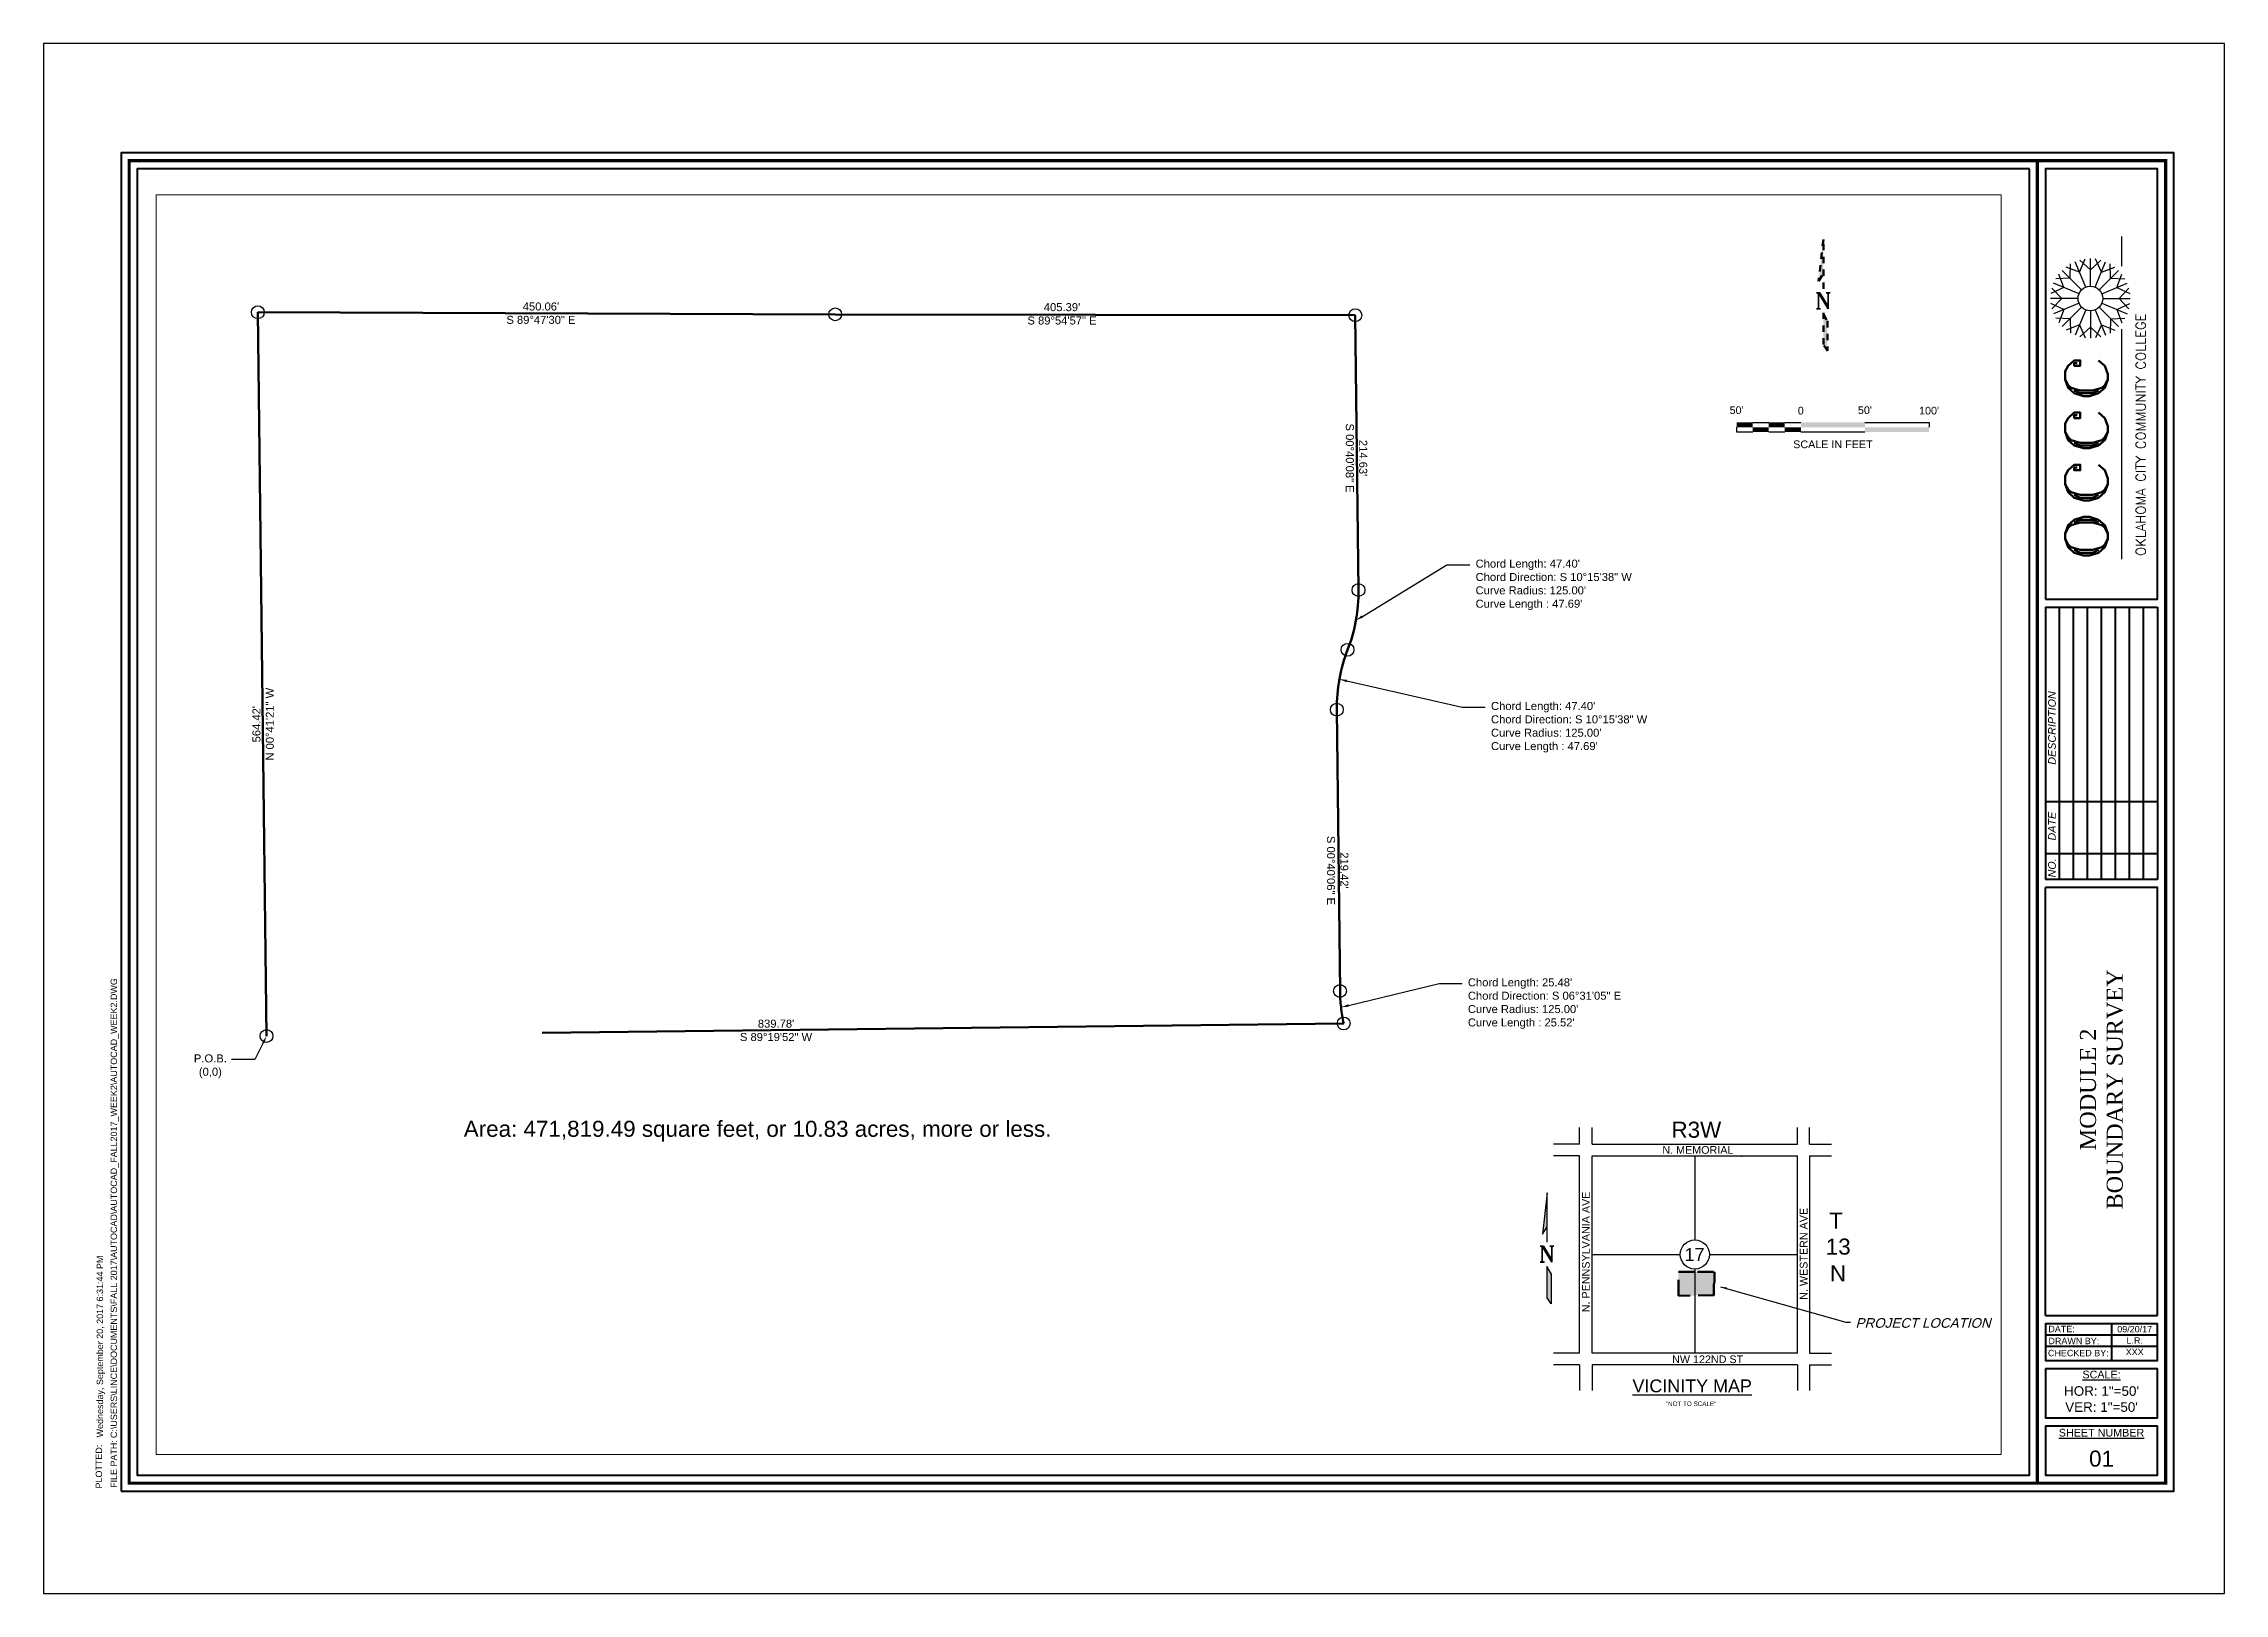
# Paper-space layout 'Layout1' of a CAD drawing. Header units: feet. Extents: x -1 to 33, y -0.4 to 23.8.
# The model-space entities are those that its viewports show. They can reach past a viewport. Long polylines and large blocks are cut down to what shows.
import ezdxf
from ezdxf import colors
from ezdxf.entities.mleader import LeaderData, LeaderLine
from ezdxf.enums import TextEntityAlignment as Align
from ezdxf.math import Vec2, Vec3

# ---------------------------------------------------------------- set-up
doc = ezdxf.new("R2010")
doc.units = ezdxf.units.FT
doc.header["$MEASUREMENT"] = 0
doc.linetypes.add('BORDER2', pattern=[0.875, 0.25, -0.125, 0.25, -0.125, 0, -0.125])
for name, color, linetype, lineweight in [('BOUNDARY', 7, 'BORDER2', 90), ('Z-TB-BORDER', 6, 'Continuous', 70), ('Z-TB-BORDER2', 3, 'Continuous', 40)]:
    doc.layers.add(name, color=color, linetype=linetype, lineweight=lineweight)
for name, color, linetype in [('DIMENSION', 5, 'Continuous'), ('ENDPOINT', 1, 'Continuous'), ('Z-TB-LOGO', 1, 'Continuous'), ('Z-TB-TEXT', 2, 'Continuous')]:
    doc.layers.add(name, color=color, linetype=linetype)
doc.styles.add('Arial', font='arial.ttf')
doc.styles.add('EXISTING', font='arial.ttf', dxfattribs={"oblique": 15})
doc.styles.add('ROMANT', font='romant')
doc.styles.get("Standard").update_dxf_attribs({"font": 'arial.ttf', "height": 0.25})
doc.styles.add('Timse New Roman', font='times.ttf')
doc.dimstyles.new('OKC-STD', dxfattribs={"dimtxt": 0.12, "dimasz": 0.1, "dimexe": 0.06, "dimexo": 0.0625, "dimgap": 0.06, "dimtad": 1, "dimdec": 1, "dimzin": 0, "dimdsep": 46, "dimtxsty": 'EXISTING', "dimcen": 0, "dimclrt": 256, "dimazin": 0, "dimtfac": 1, "dimtdec": 1, "dimtofl": 0, "dimtmove": 1, "dimatfit": 3, "dimfxl": 1, "dimtolj": 1, "dimtzin": 0, "dimarcsym": 0})

# ---------------------------------------------------------------- blocks, each defined once
blk = doc.blocks.new('NARROW')
h = blk.add_hatch(color=256)
h.dxf.hatch_style = 1
h.paths.add_polyline_path([(-2.92, 29.27), (-1.15, 32.05), (-1.15, 44.79)])
h.paths.add_polyline_path([(-1.15, 5.48), (0.37, 3.2), (0.37, 14.34), (-1.15, 16.87)])
for p, q in [((-1.15, 44.79), (-2.92, 29.27)), ((-1.15, 26.39), (-1.15, 44.79)), ((-2.92, 29.27), (-1.15, 32.05)), ((-1.15, 5.48), (-1.15, 17.39)), ((-1.15, 16.87), (0.37, 14.34)), ((0.37, 14.34), (0.37, 3.2)), ((0.37, 3.2), (-1.15, 5.48))]:
    blk.add_line(p, q)
at = {"style": 'ROMANT'}
blk.add_text('N', height=6, dxfattribs=at).set_placement((-1.15, 18.89), align=Align.CENTER)
blk = doc.blocks.new('*U6')
for p, q in [((-1.25, 0), (-1, 0)), ((-0.75, 0), (-0.5, 0)), ((0.5, 0), (1.5, 0)), ((1.5, 0), (1.5, -0.075)), ((-1.5, -0.15), (-1.5, -0.075)), ((-1.25, -0.15), (-1.5, -0.15)), ((-0.75, -0.15), (-1, -0.15)), ((0.5, -0.15), (-0.5, -0.15))]:
    blk.add_line(p, q)
for points in [[(-1.5, 0), (-1.5, -0.075), (-1.25, 0), (-1.25, -0.075)], [(-1, 0), (-1, -0.075), (-0.75, 0), (-0.75, -0.075)], [(-0.5, 0), (-0.5, -0.075), (0.5, 0), (0.5, -0.075)], [(-1.25, -0.075), (-1.25, -0.15), (-1, -0.075), (-1, -0.15)], [(-0.75, -0.075), (-0.75, -0.15), (-0.5, -0.075), (-0.5, -0.15)], [(0.5, -0.075), (0.5, -0.15), (1.5, -0.075), (1.5, -0.15)]]:
    blk.add_solid(points)
at = {"style": 'Arial'}
for s, p in [("50'", (-1.501, 0.096)), ('0', (-0.501, 0.089)), ("50'", (0.499, 0.096)), ("100'", (1.499, 0.089))]:
    blk.add_text(s, height=0.12, dxfattribs=at).set_placement(p, align=Align.BOTTOM_CENTER)
blk.add_text('SCALE IN FEET', height=0.12, dxfattribs=at).set_placement((0, -0.4), align=Align.CENTER)

msp = doc.modelspace()

# ---------------------------------------------------------------- linework, layer by layer
at = {"layer": 'BOUNDARY'}
for p, q in [((0, 0), (-6.8, 564.4)), ((-6.8, 564.4), (443.3, 562.7)), ((443.3, 562.7), (848.7, 562.1)), ((848.7, 562.1), (851.2, 347.8)), ((834.3, 254.5), (836.8, 35.1)), ((839.7, 9.8), (0, 0)), ((0, 0), (0, 0)), ((0, 0), (0, 0))]:
    msp.add_line(p, q, dxfattribs=at)
for centre, start, end in [((726.2, 346.3), 338.81, 0.6689), ((959.3, 256), 158.81, 180.6689), ((961.8, 36.6), 180.6683, 192.3678)]:
    msp.add_arc(centre, 125, start, end, dxfattribs=at)
at = {"layer": 'ENDPOINT'}
for centre in [(-6.8, 564.4), (443.3, 562.7), (848.7, 562.1), (851.2, 347.8), (842.7, 301.2), (834.3, 254.5), (836.8, 35.1), (0, 0), (839.7, 9.8)]:
    msp.add_circle(centre, 5, dxfattribs=at)

# ---------------------------------------------------------------- texts
at = {"layer": 'DIMENSION', "char_height": 6.25, "attachment_point": 1}
for s, insert, width in [('\\pxqc;450.06\'\\PS 89%%D47\'30" E', (141.9, 572), 143.984), ('\\pxqc;405.39\'\\PS 89%%D54\'57" E', (584.9, 571.5), 70.358), ('\\pxqc;839.78\'\\PS 89%%D19\'52" W', (359.1, 12.8), 76.109)]:
    msp.add_mtext(s, dxfattribs=dict(at, insert=insert, width=width))
for s, insert, width, rotation in [('\\pxqc;214.63\'\\PS 00%%D40\'08" E', (858, 489), 76.666, 270), ('\\pxqc;564.42\'\\PN 00%%D41\'21" W', (-11, 203.5), 79.299, 90), ('\\pxqc;219.42\'\\PS 00%%D40\'06" E', (843.3, 163.5), 68.76, 270)]:
    msp.add_mtext(s, dxfattribs=dict(at, insert=insert, width=width, rotation=rotation))

# ---------------------------------------------------------------- leaders
at = {"layer": 'DIMENSION'}
ml = msp.add_multileader_mtext('Standard', dxfattribs=at)
ml.set_content('Chord Length: 47.40\' \\PChord Direction: S 10%%D15\'38" W\\PCurve Radius: 125.00\'\\PCurve Length : 47.69\'', color=256, style='Arial')
ml.set_leader_properties(color=256, linetype='ByLayer', lineweight=-1)
ml.build(insert=Vec2(0, 0))
ml.multileader.update_dxf_attribs({"dogleg_length": 0.36, "arrow_head_size": 6, "scale": 50})
ctx = ml.context
ctx.base_point, ctx.scale, ctx.char_height, ctx.arrow_head_size, ctx.landing_gap_size, ctx.plane_origin = Vec3(938, 367.5), 50, 6.25, 6, 4.5, Vec3(849.2, 324.1)
notes = []
notes.append((ctx, [(0, (1, 1, 0), (920, 367.5), (1, 0), 18, [(0, [(849.2, 324.1)], 0, [])])]))
ctx.mtext.insert, ctx.mtext.width, ctx.mtext.flow_direction = Vec3(942.5, 371.5), 123.882, 5
ml = msp.add_multileader_mtext('Standard', dxfattribs=at)
ml.set_content('Chord Length: 47.40\' \\PChord Direction: S 10%%D15\'38" W\\PCurve Radius: 125.00\'\\PCurve Length : 47.69\'', color=256, style='Arial')
ml.set_leader_properties(color=256, linetype='ByLayer', lineweight=-1)
ml.build(insert=Vec2(0, 0))
ml.multileader.update_dxf_attribs({"dogleg_length": 0.36, "arrow_head_size": 6, "scale": 50})
ctx = ml.context
ctx.base_point, ctx.scale, ctx.char_height, ctx.arrow_head_size, ctx.landing_gap_size, ctx.plane_origin = Vec3(950, 256.5), 50, 6.25, 6, 4.5, Vec3(836.3, 278.2)
notes.append((ctx, [(0, (1, 1, 0), (932, 256.5), (1, 0), 18, [(0, [(836.3, 278.2)], 0, [])])]))
ctx.mtext.insert, ctx.mtext.width, ctx.mtext.flow_direction = Vec3(954.5, 260.5), 123.053, 5
ml = msp.add_multileader_mtext('Standard', dxfattribs=at)
ml.set_content('Chord Length: 25.48\' \\PChord Direction: S 06%%D31\'05" E\\PCurve Radius: 125.00\'\\PCurve Length : 25.52\'', color=256, style='Arial')
ml.set_leader_properties(color=256, linetype='ByLayer', lineweight=-1)
ml.build(insert=Vec2(0, 0))
ml.multileader.update_dxf_attribs({"dogleg_length": 0.36, "arrow_head_size": 6, "scale": 50})
ctx = ml.context
ctx.base_point, ctx.scale, ctx.char_height, ctx.arrow_head_size, ctx.landing_gap_size, ctx.plane_origin = Vec3(932, 41), 50, 6.25, 6, 4.5, Vec3(837.6, 22.4)
notes.append((ctx, [(0, (1, 1, 0), (914, 41), (1, 0), 18, [(0, [(837.6, 22.4)], 0, [])])]))
ctx.mtext.insert, ctx.mtext.flow_direction = Vec3(936.5, 45), 5
ml = msp.add_multileader_mtext('Standard', dxfattribs=at)
ml.set_content('P.O.B.\\P(0,0)', color=256, style='Arial')
ml.set_leader_properties(color=256, linetype='ByLayer', lineweight=-1)
ml.build(insert=Vec2(0, 0))
ml.multileader.update_dxf_attribs({"dogleg_length": 0.36, "arrow_head_size": 6, "scale": 50})
ctx = ml.context
ctx.base_point, ctx.scale, ctx.char_height, ctx.arrow_head_size, ctx.landing_gap_size = Vec3(-60.5, -18.4), 50, 6.25, 6, 4.5
ctx.text_align_type = 1
notes.append((ctx, [(0, (1, 1, 0), (-9.2, -18.4), (-1, 0), 18, [(0, [(0, 0)], 0, [])])]))
ctx.mtext.insert, ctx.mtext.alignment, ctx.mtext.flow_direction = Vec3(-43.8, -14.3), 2, 5
for ctx, leaders in notes:
    for number, flags, end, landing, length, lines in leaders:
        leader = LeaderData()
        leader.index, (leader.has_last_leader_line, leader.has_dogleg_vector, leader.attachment_direction) = number, flags
        leader.last_leader_point, leader.dogleg_vector, leader.dogleg_length = Vec3(end), Vec3(landing), length
        for number, points, colour, breaks in lines:
            line = LeaderLine()
            line.index, line.vertices, line.color, line.breaks = number, Vec3.list(points), colors.encode_raw_color(colour), breaks
            leader.lines.append(line)
        ctx.leaders.append(leader)

psp = doc.layouts.get("Layout1")

# ---------------------------------------------------------------- hatches: boundary and pattern name
h = psp.add_hatch(color=256)
h.dxf.hatch_style = 1
h.paths.add_polyline_path([(22.373, 5.2), (22.446, 5.316), (22.446, 5.846)])
h.paths.add_polyline_path([(22.446, 4.208), (22.51, 4.113), (22.51, 4.577), (22.446, 4.683)])
h = psp.add_hatch(color=256)
h.dxf.hatch_style = 1
h.paths.add_polyline_path([(24.493, 4.614), (24.497, 4.242), (25.05, 4.249, -0.051093), (25.048, 4.265), (25.047, 4.41, -0.095665), (25.052, 4.44, 0.095668), (25.058, 4.471), (25.056, 4.612), (24.789, 4.613)])

# ---------------------------------------------------------------- linework, layer by layer
for p, q in [((22.95, 6.605), (22.95, 6.864)), ((23.147, 6.605), (23.147, 6.864)), ((26.351, 6.605), (26.351, 6.864)), ((26.538, 6.605), (26.538, 6.864)), ((22.95, 6.605), (22.547, 6.605)), ((23.147, 6.605), (26.351, 6.605)), ((26.538, 6.605), (26.879, 6.605)), ((22.95, 6.424), (22.547, 6.424)), ((22.95, 3.346), (22.95, 6.424)), ((23.147, 3.346), (23.147, 6.424)), ((23.147, 6.424), (26.351, 6.424)), ((24.749, 6.424), (24.749, 5.113)), ((26.351, 3.346), (26.351, 6.424)), ((26.538, 6.424), (26.538, 3.346)), ((26.538, 6.424), (26.879, 6.424)), ((22.446, 5.846), (22.373, 5.2)), ((22.446, 5.079), (22.446, 5.846)), ((22.373, 5.2), (22.446, 5.316)), ((23.147, 4.885), (24.521, 4.885)), ((24.976, 4.885), (26.351, 4.885)), ((22.446, 4.208), (22.446, 4.704)), ((22.446, 4.683), (22.51, 4.577)), ((22.51, 4.577), (22.51, 4.113)), ((24.749, 4.657), (24.749, 3.346)), ((22.51, 4.113), (22.446, 4.208)), ((22.95, 3.346), (22.547, 3.346)), ((22.95, 3.166), (22.547, 3.166)), ((22.95, 3.166), (22.95, 2.763)), ((26.351, 3.346), (23.147, 3.346)), ((26.351, 3.166), (23.147, 3.166)), ((23.147, 3.166), (23.147, 2.763)), ((26.351, 3.166), (26.351, 2.763)), ((26.538, 3.346), (26.879, 3.346)), ((26.538, 3.166), (26.879, 3.166)), ((26.538, 3.166), (26.538, 2.763))]:
    psp.add_line(p, q)
psp.add_circle((24.749, 4.885), 0.228)
psp.add_point((25.483, 6.419))
at = {"layer": 'BOUNDARY'}
for p, q in [((24.497, 4.242), (24.493, 4.614)), ((24.493, 4.614), (24.789, 4.613)), ((24.789, 4.613), (25.056, 4.612)), ((25.056, 4.612), (25.058, 4.471)), ((25.05, 4.249), (24.497, 4.242)), ((25.047, 4.41), (25.048, 4.265))]:
    psp.add_line(p, q, dxfattribs=at)
for centre, start, end in [((25.129, 4.411), 158.81, 180.6689), ((24.975, 4.47), 338.81, 0.6689), ((25.13, 4.266), 180.6683, 192.3678)]:
    psp.add_arc(centre, 0.0823, start, end, dxfattribs=at)
at = {"layer": 'Defpoints'}
psp.add_lwpolyline([(-0.995, 23.769), (-0.995, -0.4), (33.005, -0.4), (33.005, 23.769)], close=True, dxfattribs=at)
at = {"layer": 'Z-TB-BORDER', "const_width": 0.05}
psp.add_lwpolyline([(0.34, 1.318), (32.09, 1.318), (32.09, 21.943), (0.34, 21.943)], close=True, dxfattribs=at)
psp.add_lwpolyline([(30.09, 1.318), (30.09, 21.943)], dxfattribs=at)
at = {"layer": 'Z-TB-BORDER2'}
for p, q in [((30.215, 14.979), (31.965, 14.979)), ((30.215, 14.979), (30.215, 10.733)), ((30.433, 10.733), (30.433, 14.979)), ((30.652, 10.733), (30.652, 14.979)), ((30.871, 10.733), (30.871, 14.979)), ((31.09, 10.733), (31.09, 14.979)), ((31.308, 10.733), (31.308, 14.979)), ((31.527, 10.733), (31.527, 14.979)), ((31.746, 10.733), (31.746, 14.979)), ((31.965, 14.979), (31.965, 10.733)), ((31.965, 11.942), (30.215, 11.942)), ((31.965, 11.132), (30.215, 11.132)), ((31.965, 10.733), (30.215, 10.733)), ((30.215, 3.934), (30.215, 10.608)), ((30.215, 3.934), (31.965, 3.934)), ((30.215, 3.809), (31.965, 3.809)), ((31.25, 3.233), (31.25, 3.809)), ((30.215, 3.631), (31.965, 3.631)), ((30.215, 3.454), (31.965, 3.454)), ((30.215, 3.108), (31.965, 3.108)), ((30.215, 2.213), (31.965, 2.213)), ((30.215, 1.443), (31.965, 1.443)), ((31.965, 1.443), (31.965, 1.452))]:
    psp.add_line(p, q, dxfattribs=at)
for points in [[(0.215, 1.193), (32.215, 1.193), (32.215, 22.068), (0.215, 22.068)], [(29.965, 21.818), (0.465, 21.818), (0.465, 1.443), (29.965, 1.443), (29.965, 21.818)]]:
    psp.add_lwpolyline(points, close=True, dxfattribs=at)
for points in [[(30.215, 15.104), (31.965, 15.104), (31.965, 21.818), (30.215, 21.818), (30.215, 15.104)], [(31.965, 3.934), (31.965, 10.608), (30.215, 10.608)], [(30.215, 3.809), (30.215, 3.233), (31.965, 3.233), (31.965, 3.809)], [(30.215, 3.108), (30.215, 2.338), (31.965, 2.338), (31.965, 3.108)], [(30.215, 2.213), (30.215, 1.443), (31.965, 1.443), (31.965, 2.213)]]:
    psp.add_lwpolyline(points, dxfattribs=at)
at = {"layer": 'Z-TB-LOGO'}
for p, q in [((31.408, 20.299), (31.408, 20.76)), ((30.746, 20.206), (30.837, 20.41)), ((30.916, 19.986), (30.916, 20.415)), ((31.087, 20.206), (30.995, 20.41)), ((30.601, 20.109), (30.378, 20.103)), ((30.504, 19.965), (30.425, 20.173)), ((30.78, 19.93), (30.477, 20.233)), ((30.746, 20.206), (30.537, 20.285)), ((30.601, 20.109), (30.608, 20.333)), ((30.843, 19.972), (30.679, 20.367)), ((30.916, 20.24), (30.754, 20.393)), ((30.916, 20.24), (31.079, 20.393)), ((30.99, 19.972), (31.154, 20.367)), ((31.052, 19.93), (31.355, 20.233)), ((31.087, 20.206), (31.296, 20.285)), ((31.232, 20.109), (31.225, 20.333)), ((31.232, 20.109), (31.455, 20.103)), ((31.329, 19.965), (31.408, 20.173)), ((30.724, 19.794), (30.295, 19.794)), ((30.504, 19.965), (30.3, 19.873)), ((30.47, 19.794), (30.317, 19.956)), ((30.47, 19.794), (30.317, 19.631)), ((30.739, 19.867), (30.343, 20.031)), ((30.739, 19.72), (30.343, 19.556)), ((31.094, 19.867), (31.49, 20.031)), ((31.094, 19.72), (31.49, 19.556)), ((31.109, 19.794), (31.537, 19.794)), ((31.329, 19.965), (31.532, 19.873)), ((31.363, 19.794), (31.516, 19.956)), ((31.363, 19.794), (31.516, 19.631)), ((30.504, 19.623), (30.3, 19.715)), ((30.601, 19.478), (30.378, 19.485)), ((30.504, 19.623), (30.425, 19.414)), ((30.78, 19.658), (30.477, 19.355)), ((30.746, 19.382), (30.537, 19.302)), ((30.601, 19.478), (30.608, 19.255)), ((30.843, 19.616), (30.679, 19.22)), ((30.746, 19.382), (30.837, 19.178)), ((30.916, 19.602), (30.916, 19.173)), ((30.99, 19.616), (31.154, 19.22)), ((31.087, 19.382), (30.995, 19.178)), ((31.052, 19.658), (31.355, 19.355)), ((31.087, 19.382), (31.296, 19.302)), ((31.232, 19.478), (31.225, 19.255)), ((31.232, 19.478), (31.455, 19.485)), ((31.329, 19.623), (31.532, 19.715)), ((31.329, 19.623), (31.408, 19.414)), ((30.916, 19.348), (30.754, 19.195)), ((30.916, 19.348), (31.079, 19.195)), ((31.408, 15.73), (31.408, 19.315))]:
    psp.add_line(p, q, dxfattribs=at)
psp.add_circle((30.916, 19.794), 0.192, dxfattribs=at)

# ---------------------------------------------------------------- block references
psp.add_blockref('*U6', (26.902, 17.86))
at = {"layer": 'BOUNDARY', "xscale": 0.04166666666666666, "yscale": 0.04166666666666666, "zscale": 0.04166666666666666}
psp.add_blockref('NARROW', (26.801, 18.846), dxfattribs=at)

# ---------------------------------------------------------------- texts
at = {"style": 'Arial'}
for s, p in [('R3W', (24.385, 6.706)), ('T', (26.842, 5.287)), ('13', (26.791, 4.883)), ('N', (26.856, 4.466))]:
    psp.add_text(s, height=0.25, dxfattribs=at).set_placement(p)
for s, height, p in [('N. MEMORIAL', 0.12, (24.797, 6.516)), ('17', 0.2, (24.745, 4.885)), ('NW 122ND ST', 0.12, (24.949, 3.251)), ('%%UVICINITY MAP', 0.2, (24.708, 2.836)), ('"NOT TO SCALE"', 0.07, (24.691, 2.557))]:
    psp.add_text(s, height=height, dxfattribs=at).set_placement(p, align=Align.MIDDLE)
for s, p in [('N. PENNSYLVANIA AVE', (23.05, 4.925)), ('N. WESTERN AVE', (26.446, 4.895))]:
    psp.add_text(s, height=0.12, rotation=90, dxfattribs=at).set_placement(p, align=Align.MIDDLE_CENTER)
at = {"style": 'ROMANT'}
psp.add_text('N', height=0.25, dxfattribs=at).set_placement((22.446, 4.767), align=Align.CENTER)
at = {"layer": 'DIMENSION', "insert": (5.556, 6.97), "char_height": 0.25, "width": 10.61958, "attachment_point": 1}
psp.add_mtext('Area: 471,819.49 square feet, or 10.83 acres, more or less.', dxfattribs=at)
at = {"layer": 'Z-TB-LOGO', "attachment_point": 1, "rotation": 90, "style": 'ROMANT'}
for s, width, heights, insert, char_height in [('OKLAHOMA CITY COMMUNITY COLLEGE', 8.30442, [0.459], (31.627, 15.779), 0.15), ('occc', 5.25578, [2.997], (30.188, 15.658), 1)]:
    psp.add_mtext_dynamic_manual_height_columns(s, width=width, gutter_width=0, heights=heights, dxfattribs=dict(at, insert=insert, char_height=char_height))
at = {"layer": 'Z-TB-TEXT', "rotation": 90}
for s, insert, char_height, width, attachment_point, style in [('{\\fArial|b0|i1|c0|p34;DESCRIPTION}', (30.257, 12.523), 0.12, 1.75, 1, 'Arial'), ('{\\fArial|b0|i1|c0|p34;DATE}', (30.257, 11.341), 0.12, 1.75, 1, 'Arial'), ('{\\fArial|b0|i1|c0|p34;NO.}', (30.257, 10.765), 0.12, 1.75, 1, 'Arial'), ('MODULE 2\\PBOUNDARY SURVEY', (31.09, 7.459), 0.25, 6.7994, 5, 'Timse New Roman'), ('\\pxqc;PLOTTED:', (-0.183, 0.765), 0.1, 1.625, 1, 'Arial'), ('\\pxqc;FILE PATH:', (0.049, 0.68), 0.1, 1.875, 1, 'Arial')]:
    psp.add_mtext(s, dxfattribs=dict(at, insert=insert, char_height=char_height, width=width, attachment_point=attachment_point, style=style))
at = {"layer": 'Z-TB-TEXT', "char_height": 0.1, "attachment_point": 1, "rotation": 90}
for s, insert in [('C:\\\\USERS\\\\LINCE\\\\DOCUMENTS\\\\FALL 2017\\\\AUTOCAD\\\\AUTOCAD_FALL2017_WEEK2\\\\AUTOCAD_WEEK2.DWG', (0.05, 2.022)), ('Wednesday, September 20, 2017 6:31:44 PM', (-0.167, 2.033))]:
    psp.add_mtext(s, dxfattribs=dict(at, insert=insert))
at = {"layer": 'Z-TB-TEXT', "style": 'Arial'}
for s, insert, char_height, width, attachment_point in [('\\pxqc;DATE:', (30.245, 3.773), 0.1, 0.44371, 1), ('\\pxqc;09/20/17', (31.607, 3.72), 0.1, 0.44371, 5), ('\\pxqc;DRAWN BY:', (30.245, 3.586), 0.1, 0.82707, 1), ('\\pxqc;XXX', (31.607, 3.365), 0.1, 0.44371, 5), ('\\pxqc;L.R.', (31.607, 3.542), 0.1, 0.44371, 5), ('\\pxqc;CHECKED BY:', (30.245, 3.398), 0.1, 0.9667, 1), ('\\pxqc;{\\LSCALE:}', (30.215, 3.073), 0.12, 1.75, 1), ('\\pxqc;HOR: 1"=50\'\\PVER: 1"=50\'', (30.215, 2.831), 0.15, 1.75, 1), ('\\pxqc;{\\LSHEET NUMBER}', (30.215, 2.166), 0.12, 1.75, 1), ('\\pxqc;01', (30.215, 1.827), 0.25, 1.75, 1)]:
    psp.add_mtext(s, dxfattribs=dict(at, insert=insert, char_height=char_height, width=width, attachment_point=attachment_point))

# ---------------------------------------------------------------- leaders
at = {"annotation_type": 0, "has_hookline": 1, "hookline_direction": 0, "text_width": 2.115}
psp.add_leader([(25.152, 4.382), (27.101, 3.828), (27.201, 3.828)], dimstyle='OKC-STD', override={"dimgap": 0.06, "dimtad": 0}, dxfattribs=at)

# ---------------------------------------------------------------- viewports
at = {"layer": '0'}
psp.add_viewport(center=(15.142, 11.59), size=(28.766, 19.64353), view_center_point=(633.04, 164.917), view_height=982.17626, dxfattribs=at)

# ---------------------------------------------------------------- next in the draw order: texts
at = {"insert": (27.254, 3.892), "char_height": 0.15, "attachment_point": 1, "style": 'EXISTING', "bg_fill": 2}
psp.add_mtext('PROJECT LOCATION', dxfattribs=at)

doc.saveas('drawing.dxf')
